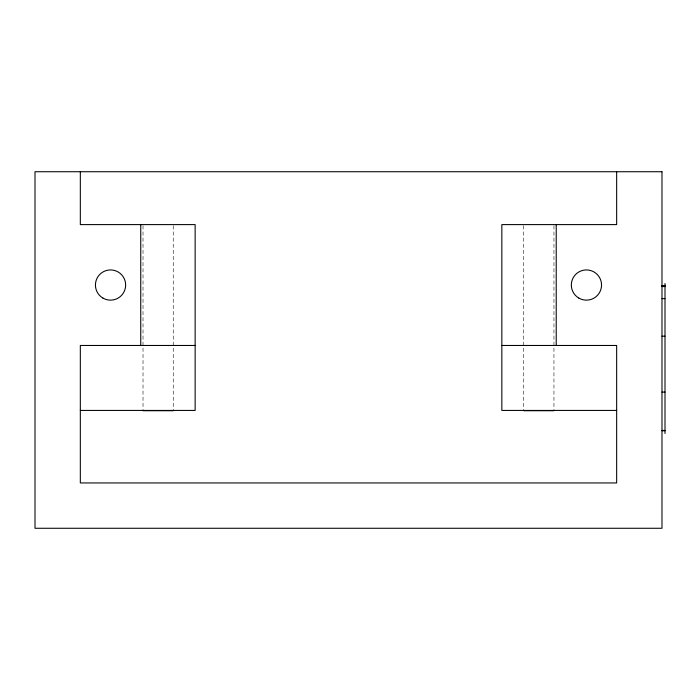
<?xml version="1.0" encoding="UTF-8"?>
<svg xmlns="http://www.w3.org/2000/svg" width="700" height="700" viewBox="0 0 700 700"><rect width="100%" height="100%" fill="white"/><g stroke="black" fill="none" stroke-linecap="round" stroke-linejoin="round"><path stroke-width="0.53" stroke-dasharray="3.5 2.62" d="M553.954 225.689L553.954 410.734M523.74 225.689L523.74 410.734M173.241 225.689L173.241 410.734M143.019 225.689L143.019 410.734"/><path stroke-width="1.05" d="M661.981 285.6L665 285.6M661.981 286.072L665 286.072M661.981 286.23L665 286.23M661.981 286.554L665 286.554M661.981 298.62L665 298.62M661.981 336.201L665 336.201M195.143 345.467L80.325 345.467L80.325 482.948L616.656 482.948L616.656 345.467L501.839 345.467M661.981 392.105L665 392.105M80.325 410.428L195.143 410.428L195.143 224.604L80.325 224.604L80.325 171.727M616.656 410.428L501.839 410.428L501.839 224.604L616.656 224.604L616.656 171.727M143.019 410.734L173.241 410.734M523.74 410.734L553.954 410.734M661.981 430.43L665 430.43M661.981 430.745L665 430.745M665 283.483L665 433.501M556.22 224.604L556.22 345.467M140.752 224.604L140.752 345.467M661.981 171.727L35 171.727L35 528.273L661.981 528.273L661.981 171.727M102.987 298.121A15.111 15.111 0 0 0 125.65 285.04A15.111 15.111 0 0 0 102.987 271.95A15.111 15.111 0 0 0 102.987 298.121M578.883 298.121A15.111 15.111 0 0 0 601.545 285.04A15.111 15.111 0 0 0 578.883 271.95A15.111 15.111 0 0 0 578.883 298.121"/></g></svg>
